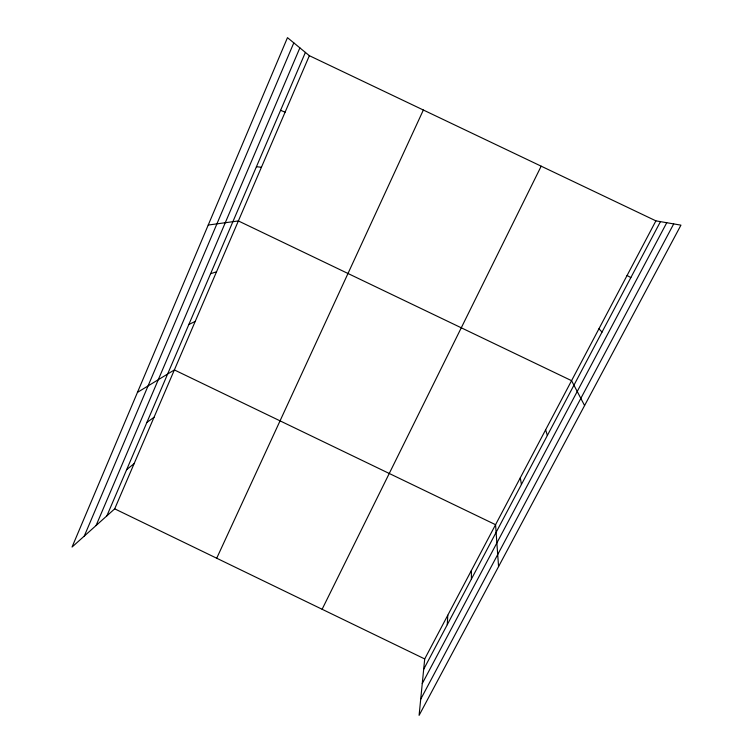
<?xml version="1.0" encoding="UTF-8"?>
<svg xmlns="http://www.w3.org/2000/svg" width="753" height="753" viewBox="0 0 753 753"><rect width="100%" height="100%" fill="white"/><g stroke="black" fill="none" stroke-linecap="round" stroke-linejoin="round"><path stroke-width="1.13" d="M471.397 579.085L471.397 570.482M447.263 624.708L447.79 615.22M655.901 220.855L424.711 658.941L419.101 715.35L680.947 225.147L655.901 220.855L309.361 55.684L287.477 37.65L72.053 547.036L114.701 508.84L309.361 55.684M84.261 536.108L293.802 42.865M96.073 525.519L299.873 47.872M106.87 515.843L305.389 52.409M216.713 558.227L423.355 110.013M322.115 609.262L541.181 166.178M423.685 669.285L660.447 221.636M422.264 683.573L666.753 222.719M420.711 699.198L673.709 223.905M126.645 469.674L134.138 463.594M146.891 422.424L154.017 417.303M137.46 392.379L174.367 369.93L495.559 524.7L498.571 566.585M188.843 324.477L195.196 321.437M210.595 273.716L216.525 271.795M208.223 225.043L238.372 220.94L571.565 380.67L584.582 405.556M256.425 166.724L261.442 167.251M280.587 110.315L285.095 112.178M114.701 508.84L424.711 658.941M627.07 275.494L630.854 277.593M598.964 328.75L602.024 332.092M545.624 429.831L547.356 435.46M520.295 477.826L521.424 484.49"/></g></svg>
